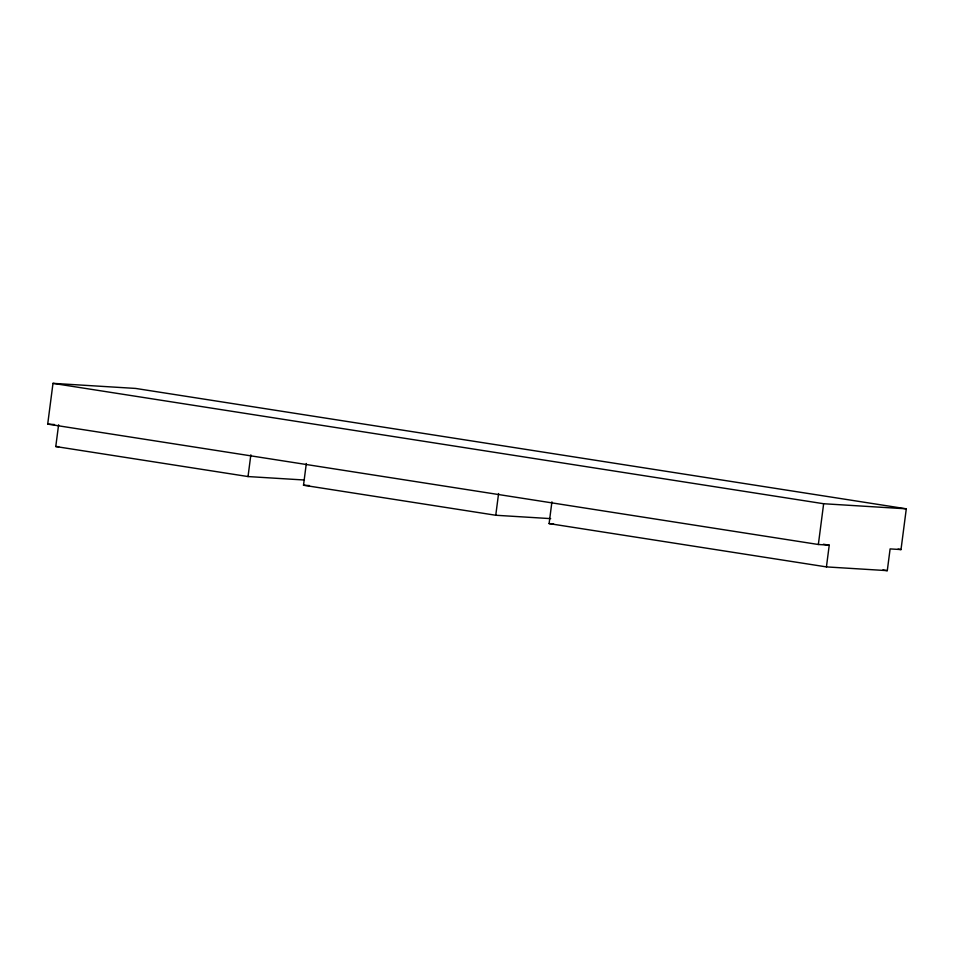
<?xml version="1.0" encoding="UTF-8"?>
<svg xmlns="http://www.w3.org/2000/svg" width="954" height="954" viewBox="0 0 954 954"><rect width="100%" height="100%" fill="white"/><g stroke="black" fill="none" stroke-linecap="round" stroke-linejoin="round"><path stroke-width="1.43" d="M826.426 566.903L829.241 545.163L818.353 544.495L47.7 424.113L52.995 383.353L135.647 388.433L906.3 508.816L901.005 549.576L890.106 548.908L887.292 570.647L826.426 566.903L549.099 523.591L551.925 501.852M304.445 480.017L248.028 476.559L55.773 446.532L58.599 424.792M248.028 476.559L250.854 454.819M550.685 518.63L495.758 515.255L303.503 485.228L306.317 463.489M495.758 515.255L498.584 493.516M818.353 544.495L823.648 503.736L906.3 508.816M47.7 424.113L54.509 424.542M55.773 446.532L58.743 446.71M303.503 485.228L309.442 485.586M549.099 523.591L553.558 523.865M52.995 383.353L823.648 503.736M898.06 549.11L901.005 549.576M823.374 544.245L829.241 545.163M882.891 569.955L887.292 570.647"/></g></svg>
